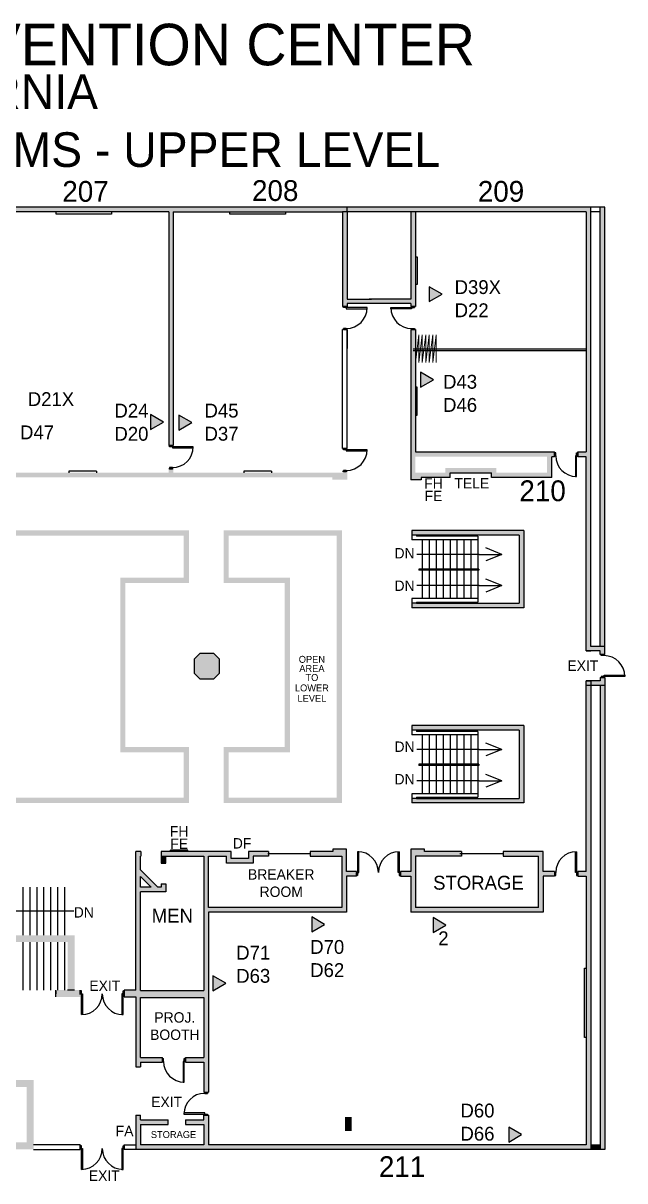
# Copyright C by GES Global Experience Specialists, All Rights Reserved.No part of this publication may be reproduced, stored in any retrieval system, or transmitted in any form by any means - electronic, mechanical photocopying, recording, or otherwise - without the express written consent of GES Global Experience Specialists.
# Model space of a CAD drawing. Header units: inches. Extents: x 2889 to 5593, y 3202 to 5211.
# Drawn here: x 4551 to 5593, y 3206 to 5211 of the extents above; entities that cross this region are included whole.
import ezdxf
from ezdxf.enums import TextEntityAlignment as Align

# ---------------------------------------------------------------- set-up
doc = ezdxf.new("R2010")
doc.units = ezdxf.units.IN
doc.header["$LTSCALE"] = 100
doc.header["$MEASUREMENT"] = 0
doc.linetypes.add('DASHED', pattern=[19.05, 12.7, -6.35])
for name, color, linetype, lineweight in [('bldg_airwall', 53, 'DASHED', 25), ('bldg_airwall_storage', 53, 'CONTINUOUS', 18), ('bldg_doors', 7, 'CONTINUOUS', 25), ('bldg_text', 94, 'CONTINUOUS', 25), ('bldg_title', 94, 'CONTINUOUS', 25), ('bldg_wallint', 7, 'CONTINUOUS', 25), ('bldg_wallintsol', 7, 'CONTINUOUS', 25), ('data_jack', 120, 'CONTINUOUS', 25)]:
    doc.layers.add(name, color=color, linetype=linetype, lineweight=lineweight)
doc.layers.add('bldg_fire', color=240, linetype='CONTINUOUS')
doc.layers.add('bldg_stairs', color=9, linetype='CONTINUOUS')
doc.styles.add('bldgtx18', font='bldgtx18')
doc.styles.add('bldgtx24', font='bldgtx24')
doc.styles.add('bldgtx36', font='bldgtx36')
doc.styles.add('bldgtx48', font='bldgtx48')
doc.styles.add('showtx60', font='showtx60')

msp = doc.modelspace()

# ---------------------------------------------------------------- hatches: boundary and pattern name
at = {"layer": 'bldg_wallintsol'}
for points in [[(5112.4, 4884.3), (5112.4, 4892.3), (4090.4, 4892.3), (4090.4, 4884.3), (4383.4, 4884.3), (4383.4, 4720.3), (4391.4, 4720.3), (4391.4, 4725.3), (4434.8, 4725.3), (4434.8, 4733.3), (4391.4, 4733.3), (4391.4, 4884.3), (4502.4, 4884.3), (4502.4, 4733.3), (4462.8, 4733.3), (4462.8, 4725.3), (4502.4, 4725.3), (4502.4, 4720.3), (4510.4, 4720.3), (4510.4, 4884.3), (4803.4, 4884.3), (4803.4, 4479.3), (4811.4, 4479.3), (4811.4, 4884.3), (5104.4, 4884.3)], [(5230.4, 4884.3), (5222.4, 4884.3), (5222.4, 4733.3), (5150.2, 4733.3), (5112.4, 4733.3), (5112.4, 4884.3), (5104.4, 4884.3), (5104.4, 4720.3), (5112.4, 4720.3), (5112.4, 4725.3), (5154.4, 4725.3), (5222.4, 4725.3), (5222.4, 4720.3), (5230.4, 4720.3)], [(5526.4, 4468.3), (5511.4, 4468.3), (5511.4, 4459.8), (5526.4, 4459.8), (5526.4, 4123.6), (5550.4, 4123.6), (5550.4, 4117.6), (5558.4, 4117.6), (5558.4, 4131.6), (5534.4, 4131.6), (5534.4, 4892.3), (5112.4, 4892.3), (5112.4, 4884.3), (5222.4, 4884.3), (5230.4, 4884.3), (5526.4, 4884.3)], [(5550.4, 4131.6), (5558.4, 4131.6), (5558.4, 4892.3), (5550.4, 4892.3)], [(5410.4, 4206.3), (5232.4, 4206.3), (5224.4, 4206.3), (5224.4, 4198.3), (5418.4, 4198.3), (5418.4, 4332.3), (5224.4, 4332.3), (5224.4, 4324.3), (5232.4, 4324.3), (5410.4, 4324.3)], [(4881.6, 4119.4), (4857.3, 4119.4), (4847.3, 4109.4), (4847.3, 4085.1), (4857.3, 4075.1), (4881.6, 4075.1), (4891.6, 4085.1), (4891.6, 4109.4)], [(5534.4, 3260.3), (5534.4, 4063.6), (5526.4, 4063.6), (5526.4, 3741.3), (5511.4, 3741.3), (5511.4, 3733.3), (5526.4, 3733.3), (5526.4, 3268.3), (4872.4, 3268.3), (4872.4, 3319.3), (4864.4, 3319.3), (4864.4, 3311.3), (4832.4, 3311.3), (4832.4, 3303.3), (4864.4, 3303.3), (4864.4, 3268.3), (4754.4, 3268.3), (4754.4, 3303.3), (4802.4, 3303.3), (4802.4, 3311.3), (4754.4, 3311.3), (4754.4, 3319.3), (4746.4, 3319.3), (4746.4, 3260.3)], [(5550.4, 3260.3), (5558.4, 3260.3), (5558.4, 4063.6), (5550.4, 4063.6)], [(5410.4, 3868.3), (5232.4, 3868.3), (5224.4, 3868.3), (5224.4, 3860.3), (5418.4, 3860.3), (5418.4, 3994.3), (5224.4, 3994.3), (5224.4, 3986.3), (5232.4, 3986.3), (5410.4, 3986.3)], [(5222.4, 3780.3), (5222.4, 3741.3), (5204.4, 3741.3), (5204.4, 3733.3), (5222.4, 3733.3), (5222.4, 3671.3), (5451.4, 3671.3), (5451.4, 3733.3), (5471.4, 3733.3), (5471.4, 3741.3), (5451.4, 3741.3), (5451.4, 3776.3), (5382.4, 3776.3), (5382.4, 3768.3), (5443.4, 3768.3), (5443.4, 3679.3), (5230.4, 3679.3), (5230.4, 3768.3), (5310.4, 3768.3), (5310.4, 3776.3), (5246.4, 3776.3), (5246.4, 3780.3)], [(4790.4, 3756.3), (4798.4, 3756.3), (4798.4, 3768.3), (4790.4, 3768.3)], [(4527.4, 3631.3), (4527.4, 3619.3), (4628.4, 3619.3), (4628.4, 3536.3), (4640.4, 3536.3), (4640.4, 3619.3), (4640.4, 3631.3)], [(4608.2, 3524.3), (4650.4, 3524.3), (4650.4, 3536.3), (4640.4, 3536.3), (4628.4, 3536.3), (4608.2, 3536.3)], [(5550.4, 3268.3), (5534.4, 3268.3), (5534.4, 3260.3), (5550.4, 3260.3)]]:
    msp.add_hatch(color=256, dxfattribs=at).paths.add_polyline_path(points, flags=0)
h = msp.add_hatch(color=256, dxfattribs=at)
h.paths.add_polyline_path([(5471.4, 4468.3), (5230.4, 4468.3), (5230.4, 4680.3), (5222.4, 4680.3), (5222.4, 4420.3), (5240.4, 4420.3), (5240.4, 4424.3), (5290.4, 4424.3), (5290.4, 4432.3), (5362.4, 4432.3), (5362.4, 4424.3), (5466.4, 4424.3), (5466.4, 4459.8), (5471.4, 4459.8)], flags=0)
h.paths.add_polyline_path([(5458.4, 4460.3), (5458.4, 4432.3), (5370.4, 4432.3), (5370.4, 4440.3), (5282.4, 4440.3), (5282.4, 4432.3), (5230.4, 4432.3), (5230.4, 4460.3)], flags=0)
at = {"layer": 'bldg_wallintsol', "linetype": 'CONTINUOUS'}
for points in [[(4526.4, 4424.3), (5086.4, 4424.3), (5086.4, 4420.3), (5112.4, 4420.3), (5112.4, 4434.3), (5104.4, 4434.3), (5104.4, 4432.3), (4811.4, 4432.3), (4811.4, 4439.3), (4803.4, 4439.3), (4803.4, 4432.3), (4510.4, 4432.3), (4510.4, 4438.3), (4502.4, 4438.3), (4502.4, 4420.3), (4526.4, 4420.3)], [(4329.4, 3260.3), (4449.4, 3260.3), (4569.4, 3260.3), (4569.4, 3380.3), (4521.4, 3380.3), (4521.4, 3368.3), (4557.4, 3368.3), (4557.4, 3272.3), (4341.4, 3272.3), (4341.4, 3368.3), (4377.4, 3368.3), (4377.4, 3380.3), (4329.4, 3380.3)], [(5120.4, 3316.3), (5108.4, 3316.3), (5108.4, 3292.3), (5120.4, 3292.3)]]:
    msp.add_hatch(color=256, dxfattribs=at).paths.add_polyline_path(points, flags=0)
h = msp.add_hatch(color=256, dxfattribs=at)
h.paths.add_polyline_path([(4719.4, 3948.3), (4719.4, 4250.3), (4829.4, 4250.3), (4829.4, 4323.3), (4065.4, 4323.3), (4065.4, 4250.3), (4173.4, 4250.3), (4173.4, 3948.3), (4065.4, 3948.3), (4065.4, 3869.3), (4829.4, 3869.3), (4829.4, 3948.3)], flags=0)
h.paths.add_polyline_path([(4164.4, 4241.3), (4164.4, 3957.3), (4056.4, 3957.3), (4056.4, 3860.3), (4838.4, 3860.3), (4838.4, 3957.3), (4728.4, 3957.3), (4728.4, 4241.3), (4838.4, 4241.3), (4838.4, 4332.3), (4056.4, 4332.3), (4056.4, 4241.3)], flags=0)
h = msp.add_hatch(color=256, dxfattribs=at)
h.paths.add_polyline_path([(5094.4, 3869.3), (5094.4, 4323.3), (4907.4, 4323.3), (4907.4, 4250.3), (5013.4, 4250.3), (5013.4, 3948.3), (4907.4, 3948.3), (4907.4, 3869.3)], flags=0)
h.paths.add_polyline_path([(5004.4, 4241.3), (5004.4, 3957.3), (4898.4, 3957.3), (4898.4, 3860.3), (5103.4, 3860.3), (5103.4, 4332.3), (4898.4, 4332.3), (4898.4, 4241.3)], flags=0)
at = {"layer": 'bldg_wallintsol'}
h = msp.add_hatch(color=256, dxfattribs=at)
h.paths.add_polyline_path([(5558.4, 4077.6), (5550.4, 4077.6), (5550.4, 4071.6), (5534.4, 4071.6), (5534.4, 4063.6), (5558.4, 4063.6)], flags=0)
h.paths.add_polyline_path([(5534.4, 4071.6), (5526.4, 4071.6), (5526.4, 4063.6), (5534.4, 4063.6)], flags=0)
h = msp.add_hatch(color=256, dxfattribs=at)
h.paths.add_polyline_path([(5111.4, 3780.3), (5087.4, 3780.3), (5087.4, 3776.3), (5048.4, 3776.3), (5048.4, 3768.3), (5103.4, 3768.3), (5103.4, 3679.3), (4872.4, 3679.3), (4872.4, 3768.3), (4903.4, 3768.3), (4903.4, 3756.3), (4949.4, 3756.3), (4949.4, 3768.3), (4976.4, 3768.3), (4976.4, 3776.3), (4941.4, 3776.3), (4941.4, 3764.3), (4911.4, 3764.3), (4911.4, 3776.3), (4790.4, 3776.3), (4790.4, 3768.3), (4864.4, 3768.3), (4864.4, 3535.3), (4754.4, 3535.3), (4754.4, 3706.3), (4798.4, 3706.3), (4798.4, 3720.3), (4790.4, 3720.3), (4790.4, 3714.3), (4784.4, 3714.3), (4754.4, 3744.3), (4754.4, 3768.3), (4755.4, 3768.3), (4755.4, 3776.3), (4746.4, 3776.3), (4746.4, 3536.3), (4726.4, 3536.3), (4726.4, 3528.3), (4726.4, 3524.3), (4746.4, 3524.3), (4746.4, 3403.3), (4754.4, 3403.3), (4754.4, 3411.3), (4792.4, 3411.3), (4792.4, 3419.3), (4754.4, 3419.3), (4754.4, 3523.3), (4864.4, 3523.3), (4864.4, 3419.3), (4832.4, 3419.3), (4832.4, 3411.3), (4864.4, 3411.3), (4864.4, 3359.3), (4872.4, 3359.3), (4872.4, 3671.3), (5111.4, 3671.3), (5111.4, 3733.3), (5128.4, 3733.3), (5128.4, 3741.3), (5111.4, 3741.3)], flags=0)
h.paths.add_polyline_path([(4773.1, 3714.3), (4754.4, 3714.3), (4754.4, 3732.9)], flags=0)
at = {"layer": 'data_jack'}
for points in [[(5276.8, 4741.7), (5254.4, 4754.6), (5254.4, 4728.8)], [(5261.7, 4593.4), (5239.3, 4606.3), (5239.3, 4580.5)], [(4794.3, 4520.2), (4771.9, 4533.2), (4771.9, 4507.3)], [(4843.3, 4519.2), (4820.9, 4532.1), (4820.9, 4506.3)], [(5073.4, 3649.9), (5051, 3662.9), (5051, 3637)], [(5283.4, 3648.9), (5261, 3661.9), (5261, 3636)], [(4902.4, 3547.9), (4880, 3560.9), (4880, 3535)], [(5414.4, 3285.9), (5392, 3298.9), (5392, 3273)]]:
    msp.add_hatch(color=256, dxfattribs=at).paths.add_polyline_path(points, flags=0)

# ---------------------------------------------------------------- linework, layer by layer
at = {"layer": 'bldg_airwall', "linetype": 'CONTINUOUS'}
for p, q in [((5514.4, 4646.3), (5238.4, 4646.3)), ((5514.4, 4643.3), (5238.4, 4643.3))]:
    msp.add_line(p, q, dxfattribs=at)
at = {"layer": 'bldg_airwall_storage'}
for p, q in [((5236.4, 4671.3), (5230.4, 4623.3)), ((5242.4, 4671.3), (5236.4, 4623.3)), ((5236.4, 4623.3), (5236.4, 4671.3)), ((5248.4, 4671.3), (5242.4, 4623.3)), ((5242.4, 4623.3), (5242.4, 4671.3)), ((5254.4, 4671.3), (5248.4, 4623.3)), ((5248.4, 4623.3), (5248.4, 4671.3)), ((5260.4, 4671.3), (5254.4, 4623.3)), ((5254.4, 4623.3), (5254.4, 4671.3)), ((5266.4, 4671.3), (5260.4, 4623.3)), ((5260.4, 4623.3), (5260.4, 4671.3)), ((5266.4, 4671.3), (5266.4, 4623.3))]:
    msp.add_line(p, q, dxfattribs=at)
at = {"layer": 'bldg_doors'}
for p, q in [((5105.9, 4718.3), (5105.9, 4720.3)), ((5105.9, 4720.3), (5110.9, 4720.3)), ((5110.9, 4718.3), (5105.9, 4718.3)), ((5110.9, 4720.3), (5110.9, 4718.3)), ((5110.9, 4718.3), (5110.9, 4716.3)), ((5146.9, 4718.3), (5110.9, 4718.3)), ((5110.9, 4716.3), (5146.9, 4716.3)), ((5146.9, 4716.3), (5146.9, 4718.3)), ((5187.9, 4716.3), (5187.9, 4718.3)), ((5187.9, 4718.3), (5223.9, 4718.3)), ((5223.9, 4716.3), (5187.9, 4716.3)), ((5228.9, 4720.3), (5223.9, 4720.3)), ((5223.9, 4720.3), (5223.9, 4718.3)), ((5223.9, 4718.3), (5228.9, 4718.3)), ((5223.9, 4718.3), (5223.9, 4716.3)), ((5228.9, 4718.3), (5228.9, 4720.3)), ((5105.9, 4682.3), (5105.9, 4680.3)), ((5110.9, 4682.3), (5105.9, 4682.3)), ((5105.9, 4680.3), (5110.9, 4680.3)), ((5110.9, 4680.3), (5110.9, 4682.3)), ((5223.9, 4680.3), (5223.9, 4682.3)), ((5223.9, 4682.3), (5228.9, 4682.3)), ((5228.9, 4680.3), (5223.9, 4680.3)), ((5228.9, 4682.3), (5228.9, 4680.3)), ((4804.9, 4477.3), (4804.9, 4479.3)), ((4804.9, 4479.3), (4809.9, 4479.3)), ((4809.9, 4477.3), (4804.9, 4477.3)), ((4809.9, 4479.3), (4809.9, 4477.3)), ((4809.9, 4477.3), (4809.9, 4475.3)), ((4845.9, 4477.3), (4809.9, 4477.3)), ((4809.9, 4475.3), (4845.9, 4475.3)), ((4845.9, 4475.3), (4845.9, 4477.3)), ((5105.9, 4472.3), (5105.9, 4474.3)), ((5105.9, 4474.3), (5110.9, 4474.3)), ((5110.9, 4472.3), (5105.9, 4472.3)), ((5110.9, 4474.3), (5110.9, 4472.3)), ((5110.9, 4472.3), (5110.9, 4470.3)), ((5146.9, 4472.3), (5110.9, 4472.3)), ((5146.9, 4470.3), (5146.9, 4472.3)), ((5110.9, 4470.3), (5146.9, 4470.3)), ((5473.4, 4466.8), (5471.4, 4466.8)), ((5471.4, 4466.8), (5471.4, 4461.8)), ((5471.4, 4461.8), (5473.4, 4461.8)), ((5473.4, 4461.8), (5473.4, 4466.8)), ((5509.4, 4461.8), (5507.4, 4461.8)), ((5507.4, 4461.8), (5507.4, 4425.8)), ((5509.4, 4466.8), (5511.4, 4466.8)), ((5509.4, 4461.8), (5509.4, 4466.8)), ((5511.4, 4461.8), (5509.4, 4461.8)), ((5509.4, 4425.8), (5509.4, 4461.8)), ((5511.4, 4466.8), (5511.4, 4461.8)), ((4804.9, 4441.3), (4804.9, 4439.3)), ((4809.9, 4441.3), (4804.9, 4441.3)), ((4804.9, 4439.3), (4809.9, 4439.3)), ((4809.9, 4439.3), (4809.9, 4441.3)), ((5105.9, 4436.3), (5105.9, 4434.3)), ((5110.9, 4436.3), (5105.9, 4436.3)), ((5105.9, 4434.3), (5110.9, 4434.3)), ((5110.9, 4434.3), (5110.9, 4436.3)), ((5507.4, 4425.8), (5509.4, 4425.8)), ((5552.1, 4115.6), (5552.1, 4117.6)), ((5552.1, 4117.6), (5557.1, 4117.6)), ((5557.1, 4115.6), (5552.1, 4115.6)), ((5557.1, 4117.6), (5557.1, 4115.6)), ((5552.1, 4079.6), (5552.1, 4077.6)), ((5557.1, 4079.6), (5552.1, 4079.6)), ((5552.1, 4077.6), (5557.1, 4077.6)), ((5557.1, 4079.6), (5557.1, 4081.6)), ((5557.1, 4081.6), (5593.1, 4081.6)), ((5557.1, 4077.6), (5557.1, 4079.6)), ((5593.1, 4079.6), (5557.1, 4079.6)), ((5593.1, 4081.6), (5593.1, 4079.6)), ((5132.4, 3775.9), (5130.4, 3775.9)), ((5130.4, 3775.9), (5130.4, 3739.9)), ((5132.4, 3739.9), (5132.4, 3775.9)), ((5200.4, 3739.9), (5200.4, 3775.9)), ((5200.4, 3775.9), (5202.4, 3775.9)), ((5202.4, 3775.9), (5202.4, 3739.9)), ((5507.4, 3739.9), (5507.4, 3775.9)), ((5507.4, 3775.9), (5509.4, 3775.9)), ((5509.4, 3775.9), (5509.4, 3739.9)), ((5128.4, 3734.9), (5128.4, 3739.9)), ((5128.4, 3739.9), (5130.4, 3739.9)), ((5130.4, 3734.9), (5128.4, 3734.9)), ((5130.4, 3739.9), (5130.4, 3734.9)), ((5130.4, 3739.9), (5132.4, 3739.9)), ((5202.4, 3739.9), (5200.4, 3739.9)), ((5204.4, 3739.9), (5202.4, 3739.9)), ((5202.4, 3739.9), (5202.4, 3734.9)), ((5202.4, 3734.9), (5204.4, 3734.9)), ((5204.4, 3734.9), (5204.4, 3739.9)), ((5473.4, 3739.9), (5471.4, 3739.9)), ((5471.4, 3739.9), (5471.4, 3734.9)), ((5471.4, 3734.9), (5473.4, 3734.9)), ((5473.4, 3734.9), (5473.4, 3739.9)), ((5509.4, 3739.9), (5507.4, 3739.9)), ((5511.4, 3739.9), (5509.4, 3739.9)), ((5509.4, 3739.9), (5509.4, 3734.9)), ((5509.4, 3734.9), (5511.4, 3734.9)), ((5511.4, 3734.9), (5511.4, 3739.9)), ((4608.2, 3534.6), (4608.2, 3529.6)), ((4652.4, 3534.6), (4650.4, 3534.6)), ((4650.4, 3534.6), (4650.4, 3529.6)), ((4650.4, 3529.6), (4652.4, 3529.6)), ((4652.4, 3529.6), (4652.4, 3534.6)), ((4652.4, 3529.6), (4654.4, 3529.6)), ((4652.4, 3493.6), (4652.4, 3529.6)), ((4654.4, 3529.6), (4654.4, 3493.6)), ((4724.4, 3529.6), (4722.4, 3529.6)), ((4722.4, 3529.6), (4722.4, 3493.6)), ((4724.4, 3534.6), (4726.4, 3534.6)), ((4724.4, 3529.6), (4724.4, 3534.6)), ((4726.4, 3529.6), (4724.4, 3529.6)), ((4724.4, 3493.6), (4724.4, 3529.6)), ((4726.4, 3534.6), (4726.4, 3529.6)), ((4654.4, 3493.6), (4652.4, 3493.6)), ((4722.4, 3493.6), (4724.4, 3493.6)), ((4792.4, 3417.6), (4794.4, 3417.6)), ((4792.4, 3412.6), (4792.4, 3417.6)), ((4794.4, 3412.6), (4792.4, 3412.6)), ((4794.4, 3412.6), (4794.4, 3417.6)), ((4830.4, 3412.6), (4828.4, 3412.6)), ((4828.4, 3412.6), (4828.4, 3376.6)), ((4830.4, 3417.6), (4832.4, 3417.6)), ((4830.4, 3412.6), (4830.4, 3417.6)), ((4832.4, 3412.6), (4830.4, 3412.6)), ((4830.4, 3376.6), (4830.4, 3412.6)), ((4832.4, 3417.6), (4832.4, 3412.6)), ((4828.4, 3376.6), (4830.4, 3376.6)), ((4865.8, 3357.3), (4865.8, 3359.3)), ((4865.8, 3359.3), (4870.8, 3359.3)), ((4865.8, 3357.3), (4870.8, 3357.3)), ((4870.8, 3359.3), (4870.8, 3357.3)), ((4865.8, 3323.3), (4829.8, 3323.3)), ((4829.8, 3323.3), (4829.8, 3321.3)), ((4829.8, 3321.3), (4865.8, 3321.3)), ((4865.8, 3321.3), (4865.8, 3323.3)), ((4865.8, 3319.3), (4865.8, 3321.3)), ((4865.8, 3321.3), (4870.8, 3321.3)), ((4870.8, 3319.3), (4865.8, 3319.3)), ((4870.8, 3321.3), (4870.8, 3319.3)), ((4652.4, 3266.6), (4650.4, 3266.6)), ((4650.4, 3266.6), (4650.4, 3261.6)), ((4650.4, 3261.6), (4652.4, 3261.6)), ((4652.4, 3261.6), (4652.4, 3266.6)), ((4652.4, 3261.6), (4654.4, 3261.6)), ((4652.4, 3225.6), (4652.4, 3261.6)), ((4654.4, 3261.6), (4654.4, 3225.6)), ((4724.4, 3261.6), (4722.4, 3261.6)), ((4722.4, 3261.6), (4722.4, 3225.6)), ((4724.4, 3266.6), (4726.4, 3266.6)), ((4724.4, 3261.6), (4724.4, 3266.6)), ((4726.4, 3261.6), (4724.4, 3261.6)), ((4724.4, 3225.6), (4724.4, 3261.6)), ((4726.4, 3266.6), (4726.4, 3261.6)), ((4654.4, 3225.6), (4652.4, 3225.6)), ((4722.4, 3225.6), (4724.4, 3225.6))]:
    msp.add_line(p, q, dxfattribs=at)
for centre, start, end in [((5110.9, 4718.3), 270, 0), ((5223.9, 4718.3), 180, 270), ((4809.9, 4477.3), 270, 0), ((5110.9, 4472.3), 270, 0), ((5509.4, 4461.8), 180, 270), ((5557.1, 4079.6), 0, 90), ((5130.4, 3739.9), 0, 90), ((5202.4, 3739.9), 90, 180), ((5509.4, 3739.9), 90, 180), ((4652.4, 3529.6), 270, 0), ((4724.4, 3529.6), 180, -90), ((4830.4, 3412.6), 180, -90), ((4865.8, 3321.3), 90, 180), ((4652.4, 3261.6), 270, 0), ((4724.4, 3261.6), 180, -90)]:
    msp.add_arc(centre, 36, start, end, dxfattribs=at)
at = {"layer": 'bldg_stairs'}
for p, q in [((4608.4, 4880.3), (4608.4, 4884.3)), ((4704.4, 4880.3), (4608.4, 4880.3)), ((4704.4, 4884.3), (4704.4, 4880.3)), ((4909.4, 4880.3), (4909.4, 4884.3)), ((5005.4, 4880.3), (4909.4, 4880.3)), ((5005.4, 4884.3), (5005.4, 4880.3)), ((5230.4, 4806.3), (5233.4, 4806.3)), ((5233.4, 4806.3), (5233.4, 4758.3)), ((5233.4, 4758.3), (5230.4, 4758.3)), ((5238.4, 4646.3), (5226.4, 4646.3)), ((5238.4, 4643.3), (5226.4, 4643.3)), ((5526.4, 4646.3), (5514.4, 4646.3)), ((5526.4, 4643.3), (5514.4, 4643.3)), ((5233.4, 4580.3), (5230.4, 4580.3)), ((5233.4, 4532.3), (5233.4, 4580.3)), ((5230.4, 4532.3), (5233.4, 4532.3)), ((4678.4, 4435.3), (4630.4, 4435.3)), ((4630.4, 4435.3), (4630.4, 4432.3)), ((4678.4, 4435.3), (4678.4, 4432.3)), ((4981.4, 4435.3), (4933.4, 4435.3)), ((4933.4, 4435.3), (4933.4, 4432.3)), ((4981.4, 4435.3), (4981.4, 4432.3)), ((5242.4, 4316.3), (5242.4, 4263.3)), ((5254.4, 4316.3), (5254.4, 4263.3)), ((5266.4, 4316.3), (5266.4, 4263.3)), ((5278.4, 4316.3), (5278.4, 4263.3)), ((5290.4, 4316.3), (5290.4, 4263.3)), ((5302.4, 4316.3), (5302.4, 4263.3)), ((5314.4, 4316.3), (5314.4, 4263.3)), ((5326.4, 4316.3), (5326.4, 4263.3)), ((5338.4, 4316.3), (5338.4, 4263.3)), ((5379.9, 4291), (5352.2, 4302.1)), ((5341.1, 4291), (5233.1, 4291)), ((5341.1, 4291), (5379.9, 4291)), ((5379.9, 4291), (5352.2, 4280)), ((5242.4, 4263.3), (5242.4, 4214.3)), ((5254.4, 4263.3), (5254.4, 4214.3)), ((5266.4, 4263.3), (5266.4, 4214.3)), ((5278.4, 4263.3), (5278.4, 4214.3)), ((5290.4, 4263.3), (5290.4, 4214.3)), ((5302.4, 4263.3), (5302.4, 4214.3)), ((5314.4, 4263.3), (5314.4, 4214.3)), ((5326.4, 4263.3), (5326.4, 4214.3)), ((5338.4, 4263.3), (5338.4, 4214.3)), ((5341.1, 4236.8), (5233.1, 4236.8)), ((5341.1, 4236.8), (5379.9, 4236.8)), ((5379.9, 4236.8), (5352.2, 4247.8)), ((5379.9, 4236.8), (5352.2, 4225.7)), ((5242.4, 3978.3), (5242.4, 3925.3)), ((5254.4, 3978.3), (5254.4, 3925.3)), ((5266.4, 3978.3), (5266.4, 3925.3)), ((5278.4, 3978.3), (5278.4, 3925.3)), ((5290.4, 3978.3), (5290.4, 3925.3)), ((5302.4, 3978.3), (5302.4, 3925.3)), ((5314.4, 3978.3), (5314.4, 3925.3)), ((5326.4, 3978.3), (5326.4, 3925.3)), ((5338.4, 3978.3), (5338.4, 3925.3)), ((5341.1, 3953), (5233.1, 3953)), ((5341.1, 3953), (5379.9, 3953)), ((5379.9, 3953), (5352.2, 3964.1)), ((5379.9, 3953), (5352.2, 3942)), ((5242.4, 3925.3), (5242.4, 3876.3)), ((5254.4, 3925.3), (5254.4, 3876.3)), ((5266.4, 3925.3), (5266.4, 3876.3)), ((5278.4, 3925.3), (5278.4, 3876.3)), ((5290.4, 3925.3), (5290.4, 3876.3)), ((5302.4, 3925.3), (5302.4, 3876.3)), ((5314.4, 3925.3), (5314.4, 3876.3)), ((5326.4, 3925.3), (5326.4, 3876.3)), ((5338.4, 3925.3), (5338.4, 3876.3)), ((5341.1, 3898.8), (5233.1, 3898.8)), ((5341.1, 3898.8), (5379.9, 3898.8)), ((5379.9, 3898.8), (5352.2, 3909.8)), ((5379.9, 3898.8), (5352.2, 3887.7)), ((4806.4, 3776.3), (4806.4, 3778.3)), ((4836.4, 3778.3), (4806.4, 3778.3)), ((4836.4, 3776.3), (4836.4, 3778.3)), ((4551.4, 3631.3), (4551.4, 3714.3)), ((4563.4, 3631.3), (4563.4, 3714.3)), ((4575.4, 3631.3), (4575.4, 3714.3)), ((4587.4, 3631.3), (4587.4, 3714.3)), ((4599.4, 3631.3), (4599.4, 3714.3)), ((4611.4, 3631.3), (4611.4, 3714.3)), ((4623.4, 3631.3), (4623.4, 3714.3)), ((4639.3, 3673), (4487.9, 3673)), ((4551.4, 3536.3), (4551.4, 3619.3)), ((4563.4, 3536.3), (4563.4, 3619.3)), ((4575.4, 3536.3), (4575.4, 3619.3)), ((4587.4, 3536.3), (4587.4, 3619.3)), ((4599.4, 3536.3), (4599.4, 3619.3)), ((4611.4, 3536.3), (4611.4, 3619.3)), ((4623.4, 3536.3), (4623.4, 3619.3)), ((5523.4, 3453.9), (5523.4, 3573.9)), ((5523.4, 3573.9), (5526.4, 3573.9)), ((5526.4, 3453.9), (5523.4, 3453.9))]:
    msp.add_line(p, q, dxfattribs=at)
at = {"layer": 'bldg_wallint', "linetype": 'CONTINUOUS'}
for p, q in [((5558.4, 4892.3), (3786.9, 4892.3)), ((4803.4, 4884.3), (4510.4, 4884.3)), ((4803.4, 4884.3), (4803.4, 4479.3)), ((4811.4, 4884.3), (4811.4, 4479.3)), ((4811.4, 4884.3), (5104.4, 4884.3)), ((5104.4, 4884.3), (5104.4, 4720.3)), ((5222.4, 4884.3), (5112.4, 4884.3)), ((5112.4, 4884.3), (5112.4, 4733.3)), ((5222.4, 4884.3), (5222.4, 4733.3)), ((5526.4, 4884.3), (5230.4, 4884.3)), ((5230.4, 4884.3), (5230.4, 4720.3)), ((5526.4, 4884.3), (5526.4, 4468.3)), ((5534.4, 4131.6), (5534.4, 4892.3)), ((5112.4, 4733.3), (5154.4, 4733.3)), ((5222.4, 4733.3), (5150.2, 4733.3)), ((5112.4, 4720.3), (5104.4, 4720.3)), ((5104.4, 4720.3), (5112.4, 4720.3)), ((5104.4, 4720.3), (5112.4, 4720.3)), ((5112.4, 4725.3), (5112.4, 4720.3)), ((5154.4, 4725.3), (5112.4, 4725.3)), ((5222.4, 4725.3), (5150.2, 4725.3)), ((5222.4, 4725.3), (5222.4, 4720.3)), ((5230.4, 4720.3), (5222.4, 4720.3)), ((5230.4, 4720.3), (5222.4, 4720.3)), ((5104.4, 4474.3), (5104.4, 4680.3)), ((5112.4, 4680.3), (5104.4, 4680.3)), ((5112.4, 4680.3), (5104.4, 4680.3)), ((5112.4, 4680.3), (5104.4, 4680.3)), ((5112.4, 4474.3), (5112.4, 4680.3)), ((5112.4, 4680.3), (5112.4, 4647.3)), ((5222.4, 4680.3), (5222.4, 4647.3)), ((5230.4, 4680.3), (5222.4, 4680.3)), ((5222.4, 4680.3), (5222.4, 4420.3)), ((5222.4, 4680.3), (5230.4, 4680.3)), ((5230.4, 4680.3), (5230.4, 4468.3)), ((4803.4, 4479.3), (4811.4, 4479.3)), ((4803.4, 4479.3), (4811.4, 4479.3)), ((4811.4, 4479.3), (4803.4, 4479.3)), ((4803.4, 4479.3), (4811.4, 4479.3)), ((4803.4, 4479.3), (4811.4, 4479.3)), ((5104.4, 4474.3), (5112.4, 4474.3)), ((5112.4, 4474.3), (5104.4, 4474.3)), ((5104.4, 4474.3), (5112.4, 4474.3)), ((5104.4, 4474.3), (5112.4, 4474.3)), ((5230.4, 4468.3), (5471.4, 4468.3)), ((5471.4, 4459.8), (5466.4, 4459.8)), ((5466.4, 4424.3), (5466.4, 4459.8)), ((5471.4, 4459.8), (5471.4, 4468.3)), ((5471.4, 4460.3), (5471.4, 4468.3)), ((5471.4, 4460.3), (5471.4, 4468.3)), ((5471.4, 4460.3), (5471.4, 4468.3)), ((5511.4, 4459.8), (5511.4, 4468.3)), ((5511.4, 4468.3), (5526.4, 4468.3)), ((5511.4, 4468.3), (5511.4, 4460.3)), ((5511.4, 4460.3), (5511.4, 4468.3)), ((5511.4, 4468.3), (5511.4, 4460.3)), ((5511.4, 4468.3), (5511.4, 4460.3)), ((5526.4, 4459.8), (5511.4, 4459.8)), ((5526.4, 4123.6), (5526.4, 4459.8)), ((4811.4, 4439.3), (4803.4, 4439.3)), ((4811.4, 4439.3), (4803.4, 4439.3)), ((4811.4, 4439.3), (4803.4, 4439.3)), ((5112.4, 4434.3), (5104.4, 4434.3)), ((5112.4, 4434.3), (5104.4, 4434.3)), ((5112.4, 4434.3), (5104.4, 4434.3)), ((5290.4, 4424.3), (5290.4, 4432.3)), ((5290.4, 4432.3), (5362.4, 4432.3)), ((5362.4, 4424.3), (5362.4, 4432.3)), ((5240.4, 4420.3), (5222.4, 4420.3)), ((5240.4, 4424.3), (5240.4, 4420.3)), ((5290.4, 4424.3), (5240.4, 4424.3)), ((5466.4, 4424.3), (5362.4, 4424.3)), ((5418.4, 4332.3), (5224.4, 4332.3)), ((5224.4, 4332.3), (5224.4, 4316.3)), ((5418.4, 4332.3), (5418.4, 4198.3)), ((5338.4, 4316.3), (5224.4, 4316.3)), ((5410.4, 4324.3), (5232.4, 4324.3)), ((5232.4, 4324.3), (5232.4, 4322.3)), ((5338.4, 4322.3), (5232.4, 4322.3)), ((5410.4, 4324.3), (5410.4, 4206.3)), ((5340.4, 4265.3), (5236.4, 4265.3)), ((5340.4, 4263.3), (5236.4, 4263.3)), ((5224.4, 4214.3), (5224.4, 4198.3)), ((5338.4, 4214.3), (5224.4, 4214.3)), ((5418.4, 4198.3), (5224.4, 4198.3)), ((5526.4, 4123.6), (5534.4, 4123.6)), ((5526.4, 4071.6), (5534.4, 4071.6)), ((5526.4, 3741.3), (5526.4, 4071.6)), ((5534.4, 4071.6), (5534.4, 3260.3)), ((5418.4, 3994.3), (5224.4, 3994.3)), ((5224.4, 3994.3), (5224.4, 3978.3)), ((5418.4, 3994.3), (5418.4, 3860.3)), ((5338.4, 3978.3), (5224.4, 3978.3)), ((5410.4, 3986.3), (5232.4, 3986.3)), ((5232.4, 3986.3), (5232.4, 3984.3)), ((5338.4, 3984.3), (5232.4, 3984.3)), ((5410.4, 3986.3), (5410.4, 3868.3)), ((5340.4, 3927.3), (5236.4, 3927.3)), ((5340.4, 3925.3), (5236.4, 3925.3)), ((5224.4, 3876.3), (5224.4, 3860.3)), ((5338.4, 3876.3), (5224.4, 3876.3)), ((5418.4, 3860.3), (5224.4, 3860.3)), ((4755.4, 3776.3), (4746.4, 3776.3)), ((4746.4, 3536.3), (4746.4, 3776.3)), ((4755.4, 3776.3), (4755.4, 3768.3)), ((4790.4, 3776.3), (4790.4, 3768.3)), ((4911.4, 3776.3), (4790.4, 3776.3)), ((4911.4, 3764.3), (4911.4, 3776.3)), ((4941.4, 3776.3), (4941.4, 3764.3)), ((4976.4, 3776.3), (4941.4, 3776.3)), ((4976.4, 3776.3), (4976.4, 3768.3)), ((5048.4, 3776.3), (5048.4, 3768.3)), ((5087.4, 3776.3), (5048.4, 3776.3)), ((5087.4, 3780.3), (5087.4, 3776.3)), ((5111.4, 3780.3), (5087.4, 3780.3)), ((5111.4, 3741.3), (5111.4, 3780.3)), ((5222.4, 3780.3), (5222.4, 3741.3)), ((5246.4, 3780.3), (5222.4, 3780.3)), ((5246.4, 3776.3), (5246.4, 3780.3)), ((5310.4, 3776.3), (5246.4, 3776.3)), ((5310.4, 3776.3), (5310.4, 3768.3)), ((5451.4, 3776.3), (5382.4, 3776.3)), ((5382.4, 3776.3), (5382.4, 3768.3)), ((5451.4, 3741.3), (5451.4, 3776.3)), ((4755.4, 3768.3), (4754.4, 3768.3)), ((4754.4, 3744.3), (4754.4, 3768.3)), ((4790.4, 3768.3), (4864.4, 3768.3)), ((4864.4, 3768.3), (4864.4, 3535.3)), ((4872.4, 3768.3), (4903.4, 3768.3)), ((4872.4, 3679.3), (4872.4, 3768.3)), ((4903.4, 3756.3), (4903.4, 3768.3)), ((4949.4, 3756.3), (4903.4, 3756.3)), ((4941.4, 3764.3), (4911.4, 3764.3)), ((4976.4, 3768.3), (4949.4, 3768.3)), ((4949.4, 3768.3), (4949.4, 3756.3)), ((5048.4, 3768.3), (5103.4, 3768.3)), ((5103.4, 3768.3), (5103.4, 3679.3)), ((5310.4, 3768.3), (5230.4, 3768.3)), ((5230.4, 3768.3), (5230.4, 3679.3)), ((5382.4, 3768.3), (5443.4, 3768.3)), ((5443.4, 3679.3), (5443.4, 3768.3)), ((4754.4, 3714.3), (4754.4, 3732.9)), ((5128.4, 3741.3), (5111.4, 3741.3)), ((5128.4, 3733.3), (5111.4, 3733.3)), ((5111.4, 3733.3), (5111.4, 3671.3)), ((5204.4, 3741.3), (5204.4, 3733.3)), ((5222.4, 3741.3), (5204.4, 3741.3)), ((5204.4, 3733.3), (5222.4, 3733.3)), ((5222.4, 3733.3), (5222.4, 3671.3)), ((5471.4, 3741.3), (5451.4, 3741.3)), ((5451.4, 3733.3), (5451.4, 3671.3)), ((5471.4, 3733.3), (5451.4, 3733.3)), ((5471.4, 3741.3), (5471.4, 3733.3)), ((5471.4, 3741.3), (5471.4, 3733.3)), ((5526.4, 3741.3), (5511.4, 3741.3)), ((5511.4, 3741.3), (5511.4, 3733.3)), ((5511.4, 3733.3), (5526.4, 3733.3)), ((5526.4, 3733.3), (5526.4, 3268.3)), ((4754.4, 3535.3), (4754.4, 3706.3)), ((5103.4, 3679.3), (4872.4, 3679.3)), ((4872.4, 3671.3), (4872.4, 3359.3)), ((5111.4, 3671.3), (4872.4, 3671.3)), ((5451.4, 3671.3), (5222.4, 3671.3)), ((5443.4, 3679.3), (5230.4, 3679.3)), ((4746.4, 3536.3), (4726.4, 3536.3)), ((4726.4, 3536.3), (4726.4, 3524.3)), ((4754.4, 3535.3), (4864.4, 3535.3)), ((4726.4, 3524.3), (4746.4, 3524.3)), ((4746.4, 3524.3), (4746.4, 3403.3)), ((4754.4, 3419.3), (4754.4, 3523.3)), ((4754.4, 3523.3), (4864.4, 3523.3)), ((4864.4, 3523.3), (4864.4, 3419.3)), ((4754.4, 3419.3), (4792.4, 3419.3)), ((4754.4, 3411.3), (4754.4, 3403.3)), ((4754.4, 3411.3), (4792.4, 3411.3)), ((4792.4, 3411.3), (4792.4, 3419.3)), ((4792.4, 3411.3), (4792.4, 3419.3)), ((4832.4, 3419.3), (4864.4, 3419.3)), ((4832.4, 3419.3), (4832.4, 3411.3)), ((4832.4, 3411.3), (4832.4, 3419.3)), ((4832.4, 3411.3), (4864.4, 3411.3)), ((4864.4, 3411.3), (4864.4, 3359.3)), ((4746.4, 3403.3), (4754.4, 3403.3)), ((4864.4, 3359.3), (4872.4, 3359.3)), ((4746.4, 3319.3), (4746.4, 3260.3)), ((4746.4, 3319.3), (4754.4, 3319.3)), ((4754.4, 3311.3), (4754.4, 3319.3)), ((4754.4, 3311.3), (4802.4, 3311.3)), ((4802.4, 3303.3), (4802.4, 3311.3)), ((4832.4, 3311.3), (4832.4, 3303.3)), ((4832.4, 3311.3), (4864.4, 3311.3)), ((4864.4, 3319.3), (4872.4, 3319.3)), ((4864.4, 3311.3), (4864.4, 3319.3)), ((4872.4, 3319.3), (4872.4, 3268.3)), ((4754.4, 3303.3), (4802.4, 3303.3)), ((4754.4, 3303.3), (4754.4, 3268.3)), ((4832.4, 3303.3), (4864.4, 3303.3)), ((4864.4, 3303.3), (4864.4, 3268.3)), ((5558.4, 3260.3), (4746.4, 3260.3)), ((4864.4, 3268.3), (4754.4, 3268.3)), ((5526.4, 3268.3), (4872.4, 3268.3))]:
    msp.add_line(p, q, dxfattribs=at)
at = {"layer": 'bldg_wallint'}
for p, q in [((4811.4, 4884.3), (5104.4, 4884.3)), ((5550.4, 4884.3), (5534.4, 4884.3)), ((5550.4, 4131.6), (5550.4, 4892.3)), ((5558.4, 4131.6), (5558.4, 4892.3)), ((5112.4, 4720.3), (5104.4, 4720.3)), ((5222.4, 4720.3), (5230.4, 4720.3)), ((5112.4, 4680.3), (5104.4, 4680.3)), ((5222.4, 4680.3), (5230.4, 4680.3)), ((4811.4, 4479.3), (4803.4, 4479.3)), ((5112.4, 4474.3), (5104.4, 4474.3)), ((5471.4, 4460.3), (5471.4, 4468.3)), ((5511.4, 4460.3), (5511.4, 4468.3)), ((4811.4, 4439.3), (4803.4, 4439.3)), ((5112.4, 4434.3), (5104.4, 4434.3)), ((5232.4, 4324.3), (5224.4, 4324.3)), ((5338.4, 4322.3), (5338.4, 4316.3)), ((5236.4, 4265.3), (5236.4, 4263.3)), ((5340.4, 4265.3), (5340.4, 4263.3)), ((5338.4, 4214.3), (5338.4, 4208.3)), ((5232.4, 4206.3), (5224.4, 4206.3)), ((5232.4, 4208.3), (5338.4, 4208.3)), ((5232.4, 4208.3), (5232.4, 4206.3)), ((5232.4, 4206.3), (5410.4, 4206.3)), ((5558.4, 4131.6), (5534.4, 4131.6)), ((5558.4, 4117.6), (5558.4, 4131.6)), ((4857.3, 4119.4), (4847.3, 4109.4)), ((4881.6, 4119.4), (4857.3, 4119.4)), ((4891.6, 4109.4), (4881.6, 4119.4)), ((5550.4, 4123.6), (5526.4, 4123.6)), ((5550.4, 4117.6), (5550.4, 4123.6)), ((5558.4, 4117.6), (5550.4, 4117.6)), ((4847.3, 4109.4), (4847.3, 4085.1)), ((4891.6, 4085.1), (4891.6, 4109.4)), ((4847.3, 4085.1), (4857.3, 4075.1)), ((4857.3, 4075.1), (4881.6, 4075.1)), ((4881.6, 4075.1), (4891.6, 4085.1)), ((5550.4, 4071.6), (5526.4, 4071.6)), ((5550.4, 4077.6), (5558.4, 4077.6)), ((5550.4, 4077.6), (5550.4, 4071.6)), ((5558.4, 4077.6), (5558.4, 4063.6)), ((5558.4, 4063.6), (5526.4, 4063.6)), ((5550.4, 4063.6), (5550.4, 3260.3)), ((5558.4, 4063.6), (5558.4, 3260.3)), ((5232.4, 3986.3), (5224.4, 3986.3)), ((5338.4, 3984.3), (5338.4, 3978.3)), ((5236.4, 3927.3), (5236.4, 3925.3)), ((5340.4, 3927.3), (5340.4, 3925.3)), ((5338.4, 3876.3), (5338.4, 3870.3)), ((5232.4, 3868.3), (5224.4, 3868.3)), ((5232.4, 3870.3), (5338.4, 3870.3)), ((5232.4, 3870.3), (5232.4, 3868.3)), ((5232.4, 3868.3), (5410.4, 3868.3)), ((5048.4, 3772.3), (4975.3, 3772.3)), ((5382.4, 3772.3), (5307.6, 3772.3)), ((4790.4, 3768.3), (4790.4, 3756.3)), ((4790.4, 3756.3), (4798.4, 3756.3)), ((4798.4, 3756.3), (4798.4, 3768.3)), ((4784.4, 3714.3), (4754.4, 3744.3)), ((4773.1, 3714.3), (4754.4, 3732.9)), ((5128.4, 3741.3), (5128.4, 3733.3)), ((5204.4, 3733.3), (5204.4, 3741.3)), ((5511.4, 3733.3), (5511.4, 3741.3)), ((4773.1, 3714.3), (4754.4, 3714.3)), ((4790.4, 3714.3), (4784.4, 3714.3)), ((4790.4, 3720.3), (4798.4, 3720.3)), ((4790.4, 3720.3), (4790.4, 3714.3)), ((4798.4, 3720.3), (4798.4, 3706.3)), ((4798.4, 3706.3), (4754.4, 3706.3)), ((4608.2, 3528.3), (4608.2, 3536.3)), ((4608.2, 3528.3), (4608.2, 3536.3)), ((4608.2, 3524.3), (4608.2, 3536.3)), ((4640.4, 3536.3), (4628.4, 3536.3)), ((4650.4, 3536.3), (4650.4, 3528.3)), ((4650.4, 3528.3), (4650.4, 3536.3)), ((4726.4, 3528.3), (4726.4, 3536.3)), ((4726.4, 3528.3), (4726.4, 3536.3)), ((4832.4, 3411.3), (4832.4, 3419.3)), ((4832.4, 3411.3), (4832.4, 3419.3)), ((4864.4, 3319.3), (4872.4, 3319.3)), ((4864.4, 3319.3), (4872.4, 3319.3)), ((4650.4, 3268.3), (4569.4, 3268.3)), ((4569.4, 3260.3), (4650.4, 3260.3)), ((4650.4, 3268.3), (4650.4, 3260.3)), ((4650.4, 3260.3), (4650.4, 3268.3)), ((4726.4, 3260.3), (4726.4, 3268.3)), ((4726.4, 3260.3), (4726.4, 3268.3)), ((4726.4, 3268.3), (4746.4, 3268.3)), ((4746.4, 3260.3), (4726.4, 3260.3)), ((5534.4, 3268.3), (5550.4, 3268.3))]:
    msp.add_line(p, q, dxfattribs=at)
at = {"layer": 'bldg_wallintsol'}
for p, q in [((5112.4, 4884.3), (5104.4, 4884.3)), ((5112.4, 4884.3), (5112.4, 4892.3)), ((5230.4, 4884.3), (5222.4, 4884.3))]:
    msp.add_line(p, q, dxfattribs=at)
at = {"layer": 'data_jack'}
for points in [[(5276.8, 4741.7), (5254.4, 4754.6), (5254.4, 4728.8)], [(5261.7, 4593.4), (5239.3, 4606.3), (5239.3, 4580.5)], [(4794.3, 4520.2), (4771.9, 4533.2), (4771.9, 4507.3)], [(4843.3, 4519.2), (4820.9, 4532.1), (4820.9, 4506.3)], [(5073.4, 3649.9), (5051, 3662.9), (5051, 3637)], [(5283.4, 3648.9), (5261, 3661.9), (5261, 3636)], [(4902.4, 3547.9), (4880, 3560.9), (4880, 3535)], [(5414.4, 3285.9), (5392, 3298.9), (5392, 3273)]]:
    msp.add_lwpolyline(points, close=True, dxfattribs=at)

# ---------------------------------------------------------------- texts
at = {"layer": 'bldg_fire', "style": 'bldgtx18'}
for s, p in [('FH', (5261.8, 4413.8)), ('FE', (5261.8, 4392.2)), ('FH', (4821.5, 3811.2)), ('FE', (4821.5, 3789.6)), ('FA', (4727, 3292.1))]:
    msp.add_text(s, height=18, dxfattribs=at).set_placement(p, align=Align.MIDDLE_CENTER)
at = {"layer": 'bldg_text'}
for s, height, style, p in [('207', 36, 'bldgtx36', (4659.4, 4919.7)), ('208', 36, 'bldgtx36', (4987.8, 4921.1)), ('209', 36, 'bldgtx36', (5378.7, 4919.8)), ('TELE', 18, 'bldgtx18', (5328.1, 4414.2)), ('210', 36, 'bldgtx36', (5450.7, 4401.1)), ('DN', 18, 'bldgtx18', (5211.7, 4292.9)), ('DN', 18, 'bldgtx18', (5211.7, 4236.6)), ('OPEN', 12, 'bldgtx18', (5051.3, 4109.1)), ('AREA', 12, 'bldgtx18', (5051.3, 4093.2)), ('EXIT', 18, 'bldgtx18', (5520.4, 4098.1)), ('TO', 12, 'bldgtx18', (5051.3, 4077.6)), ('LOWER', 12, 'bldgtx18', (5051.3, 4059.6)), ('LEVEL', 12, 'bldgtx18', (5051.3, 4041.6)), ('DN', 18, 'bldgtx18', (5211.7, 3957.8)), ('DN', 18, 'bldgtx18', (5211.7, 3901.5)), ('DF', 18, 'bldgtx18', (4930.4, 3790.4)), ('BREAKER', 18, 'bldgtx18', (4998.2, 3736.5)), ('STORAGE', 24, 'bldgtx24', (5339.6, 3722.1)), ('ROOM', 18, 'bldgtx18', (4998.2, 3706.5)), ('DN', 18, 'bldgtx18', (4656.4, 3670.8)), ('MEN', 24, 'bldgtx24', (4809.7, 3665.1)), ('EXIT', 18, 'bldgtx18', (4692.8, 3543.7)), ('PROJ.', 18, 'bldgtx18', (4814, 3488.8)), ('BOOTH', 18, 'bldgtx18', (4814, 3458.8)), ('EXIT', 18, 'bldgtx18', (4799.8, 3342.4)), ('STORAGE', 12, 'bldgtx18', (4811.7, 3285.9)), ('211', 36, 'bldgtx36', (5207.4, 3230.3)), ('EXIT', 18, 'bldgtx18', (4691.8, 3214.7))]:
    msp.add_text(s, height=height, dxfattribs=dict(at, style=style)).set_placement(p, align=Align.MIDDLE_CENTER)
at = {"layer": 'bldg_title', "style": 'showtx60'}
for s, height, p in [('PASADENA CONVENTION CENTER', 72, (3718, 5138.1)), ('PASADENA, CALIFORNIA', 60, (3718, 5062.2))]:
    msp.add_text(s, height=height, dxfattribs=at).set_placement(p)
msp.add_text('CONFERENCE ROOMS - UPPER LEVEL', height=60, dxfattribs=at).set_placement((4519.8, 4962.1), align=Align.CENTER)
at = {"layer": 'data_jack', "style": 'bldgtx48'}
for s, p in [('D39X', (5298.4, 4741.9)), ('D22', (5298.4, 4701.8)), ('D43', (5278.4, 4577.9)), ('D21X', (4559.4, 4547.9)), ('D46', (5278.4, 4537.8)), ('D24', (4709.4, 4527.9)), ('D45', (4865.4, 4528)), ('D47', (4546, 4490.3)), ('D37', (4865.4, 4487.9)), ('D20', (4709.4, 4487.8)), ('2', (5270.1, 3613.9)), ('D71', (4920.3, 3588.9)), ('D70', (5048.4, 3598.9)), ('D63', (4920.3, 3548.8)), ('D62', (5048.4, 3558.8)), ('D60', (5308.5, 3315.5)), ('D66', (5308.5, 3275.4))]:
    msp.add_text(s, height=24, dxfattribs=at).set_placement(p)

doc.saveas('drawing.dxf')
